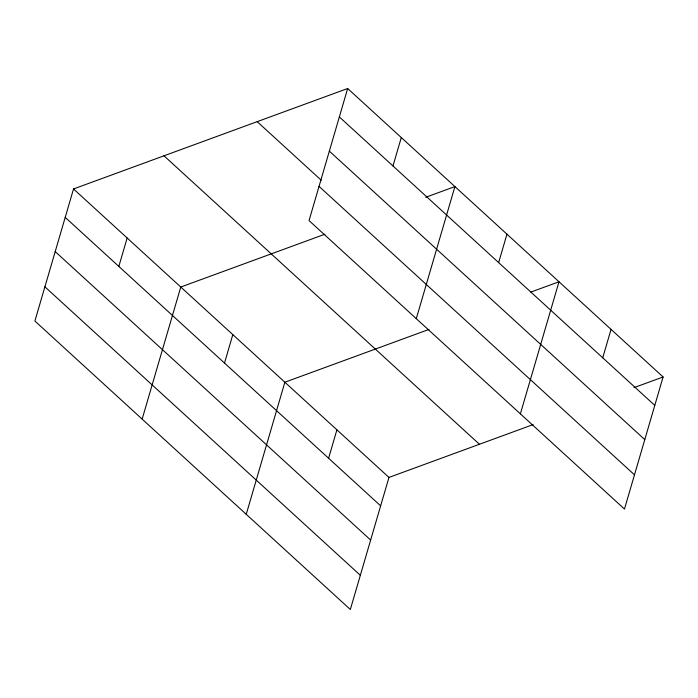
<?xml version="1.0" encoding="UTF-8"?>
<svg xmlns="http://www.w3.org/2000/svg" width="698" height="698" viewBox="0 0 698 698"><rect width="100%" height="100%" fill="white"/><g stroke="black" fill="none" stroke-linecap="round" stroke-linejoin="round"><path stroke-width="1.05" d="M347.665 88.506L309.04 220.577L624.474 509.051L663.1 376.972L347.665 88.506L73.526 188.949L34.9 321.028L350.335 609.494L388.961 477.423L533.124 424.593M118.834 266.418L127.149 237.992M142.148 419.105L180.773 287.026L324.936 234.205M224.503 363.056L232.818 334.63M246.246 514.304L284.863 382.225L429.026 329.404M392.974 165.967L401.289 137.541M328.601 458.254L336.916 429.82M416.287 318.663L454.913 186.584L425.763 197.264M498.642 262.605L506.957 234.179M520.385 413.853L559.002 281.774L530.864 292.087M602.74 357.804L611.055 329.377M633.95 387.652L663.1 376.972M339.35 116.932L654.785 405.398M329.351 151.134L644.786 439.6M257.196 121.653L321.228 180.206M319.038 186.375L634.482 474.841M163.986 155.802L479.43 444.268M73.526 188.949L388.961 477.423M65.211 217.383L380.646 505.849M55.203 251.585L370.647 540.051M44.899 286.826L360.343 575.292"/></g></svg>
